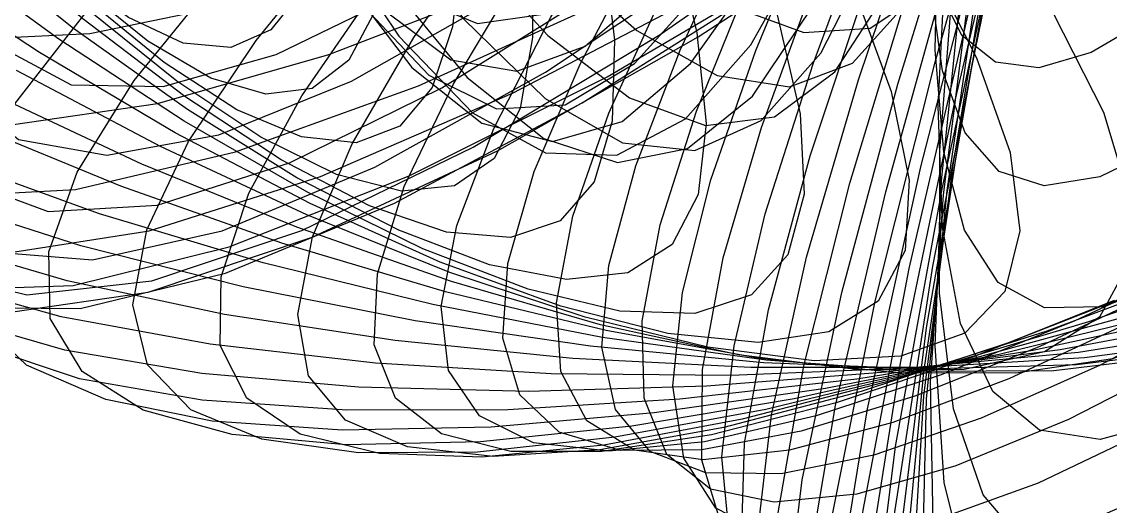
# Model space of a CAD drawing. Header units: metres. Extents: x 6 to 209, y 2 to 206.
# Drawn here: x 74.7 to 125.5, y 36.5 to 59.1 of the extents above; entities that cross this region are included whole.
import ezdxf

# ---------------------------------------------------------------- set-up
doc = ezdxf.new("R2010")
doc.units = ezdxf.units.M

msp = doc.modelspace()

# ---------------------------------------------------------------- linework, layer by layer
for points in [[(156.6743, 25.625), (148.2912, 18.602), (140.3337, 12.8653), (133.044, 8.652), (126.6306, 6.1544), (121.2605, 5.5128), (117.0545, 6.8103), (114.0833, 10.069), (112.3656, 15.2493), (111.8684, 22.2501), (112.5093, 30.9118), (114.1596, 41.0216), (116.6507, 52.3198), (119.7803, 64.5085), (123.3212, 77.261), (127.0301, 90.2326), (130.6572, 103.0721), (133.9563, 115.4328)], [(155.4758, 20.9163), (147.3187, 13.9863), (139.696, 8.592), (132.8288, 4.9656), (126.9006, 3.2858), (122.051, 3.6712), (118.3717, 6.1754), (115.9036, 10.7845), (114.6362, 17.4172), (114.509, 25.9266), (115.4145, 36.1049), (117.2028, 47.6898), (119.688, 60.3729), (122.656, 73.8098), (125.8732, 87.6313), (129.0956, 101.4556), (132.079, 114.9008)], [(153.7977, 29.058), (146.5377, 22.4757), (139.7194, 17.3049), (133.54, 13.7662), (128.1637, 12.0308), (123.7166, 12.214), (120.2827, 14.3706), (117.9013, 18.4924), (116.5666, 24.5075), (116.2283, 32.2828), (116.7945, 41.6274), (118.1356, 52.2988), (120.0899, 64.0106), (122.4702, 76.4419), (125.0717, 89.2477), (127.6799, 102.0703), (130.0799, 114.5512)], [(83.2952, 113.8), (77.4455, 101.9018), (72.2215, 90.5877), (67.9019, 80.1321), (64.7311, 70.7831), (62.9093, 62.7541), (62.5847, 56.2177), (63.8478, 51.3005), (66.727, 48.0792), (71.1874, 46.579), (77.1312, 46.7732), (84.4006, 48.585), (92.7831, 51.8908), (102.0185, 56.5247), (111.8077, 62.2854), (121.8233, 68.943), (131.7209, 76.2477), (141.151, 83.9388), (149.7716, 91.7537), (157.2606, 99.4374), (163.3265, 106.7512)], [(81.9085, 113.2507), (77.0222, 101.0841), (72.7123, 89.5521), (69.2327, 78.9448), (66.8049, 69.5229), (65.6091, 61.5096), (65.7773, 55.0833), (67.3875, 50.3725), (70.4606, 47.452), (74.9586, 46.3411), (80.786, 47.0036), (87.7919, 49.3496), (95.7754, 53.2396), (104.4924, 58.4897), (113.6634, 64.8785), (122.9839, 72.1553), (132.1343, 80.0492), (140.7917, 88.2788), (148.6412, 96.5621), (155.3867, 104.6265)], [(81.3434, 113.5752), (77.5863, 102.3033), (74.3175, 91.6458), (71.7505, 81.8781), (70.0706, 73.2465), (69.428, 65.961), (69.9312, 60.188), (71.6427, 56.0459), (74.5763, 53.6012), (78.6958, 52.8671), (83.9157, 53.8035), (90.1041, 56.3195), (97.0866, 60.2764), (104.6525, 65.4938), (112.5615, 71.756), (120.5527, 78.8198), (128.353, 86.4235), (135.6873, 94.2963), (142.2877, 102.1678), (147.9037, 109.7773)], [(72.1762, 111.861), (75.0345, 103.9437), (78.4549, 95.8392), (82.308, 87.8313), (86.4587, 80.2047), (90.7714, 73.2347), (95.1141, 67.1776), (99.363, 62.2614), (103.4071, 58.6779), (107.1513, 56.5756), (110.5194, 56.0543), (113.4566, 57.1617), (115.9307, 59.891), (117.9328, 64.1817), (119.4765, 69.9209), (120.5972, 76.947), (121.3499, 85.0556), (121.8065, 94.0062), (122.052, 103.5302), (122.1811, 113.3401)], [(73.1963, 113.1971), (74.8404, 104.1362), (76.9798, 94.9649), (79.5367, 86.0078), (82.4294, 77.5849), (85.5753, 69.9996), (88.8934, 63.5286), (92.3074, 58.4118), (95.7474, 54.8435), (99.1527, 52.9657), (102.473, 52.8629), (105.6695, 54.5589), (108.7161, 58.0159), (111.5993, 63.1355), (114.3179, 69.7623), (116.8825, 77.6887), (119.3136, 86.6627), (121.6407, 96.396), (123.8996, 106.5743)], [(78.5652, 108.1261), (79.3989, 99.3213), (80.6481, 90.6566), (82.277, 82.4402), (84.2469, 74.9662), (86.5175, 68.5035), (89.0478, 63.2869), (91.7975, 59.5082), (94.7282, 57.3095), (97.8037, 56.778), (100.9914, 57.943), (104.2625, 60.7747), (107.5924, 65.1849), (110.9609, 71.0302), (114.3518, 78.1169), (117.7532, 86.2078), (121.1565, 95.0303), (124.5558, 104.2861), (127.9473, 113.6615)], [(71.7868, 112.8264), (74.0935, 104.1262), (76.9333, 95.266), (80.2002, 86.5582), (83.7835, 78.3134), (87.5722, 70.8292), (91.458, 64.3796), (95.3397, 59.2057), (99.126, 55.5067), (102.7384, 53.4326), (106.1139, 53.0794), (109.2061, 54.4847), (111.987, 57.6272), (114.4463, 62.4263), (116.5922, 68.7452), (118.4493, 76.3958), (120.0574, 85.1443), (121.4692, 94.7201), (122.7473, 104.8243)], [(76.2807, 112.884), (77.2298, 103.9204), (78.6319, 94.9083), (80.439, 86.1677), (82.5993, 78.0105), (85.0595, 70.7301), (87.7659, 64.5903), (90.6666, 59.8168), (93.7126, 56.588), (96.8594, 55.0297), (100.0678, 55.2098), (103.3049, 57.1359), (106.5448, 60.7553), (109.7682, 65.9561), (112.963, 72.5716), (116.1233, 80.3856), (119.2491, 89.1402), (122.3451, 98.5446), (125.4198, 108.2851)], [(75.1361, 108.622), (76.6764, 99.4732), (78.6603, 90.4065), (81.0228, 81.7443), (83.6961, 73.7972), (86.6128, 66.8527), (89.7069, 61.165), (92.9167, 56.9459), (96.1863, 54.3575), (99.467, 53.5059), (102.7187, 54.4375), (105.9109, 57.1375), (109.0223, 61.5299), (112.0419, 67.48), (114.9676, 74.7994), (117.806, 83.2522), (120.571, 92.5632), (123.2823, 102.4272), (125.9638, 112.5201)], [(153.4368, 43.6337), (146.2971, 37.7815), (139.2701, 32.6383), (132.5862, 28.4038), (126.4556, 25.2533), (121.061, 23.3316), (116.552, 22.7471), (113.0394, 23.5681), (110.5926, 25.8199), (109.2373, 29.4834), (108.9549, 34.4953), (109.6845, 40.75), (111.325, 48.1027), (113.7401, 56.3737), (116.7633, 65.3543), (120.2047, 74.8137), (123.8586, 84.5057), (127.5115, 94.1777), (130.9504, 103.5779), (133.9711, 112.4639)], [(152.7776, 19.7247), (144.5124, 13.235), (136.8321, 8.2412), (129.9609, 4.961), (124.0837, 3.5606), (119.3401, 4.1483), (115.8201, 6.7704), (113.5616, 11.4087), (112.5499, 17.9807), (112.7191, 26.3418), (113.9553, 36.2897), (116.1017, 47.5709), (118.9649, 59.8885), (122.3232, 72.9122), (125.9353, 86.2889), (129.5499, 99.6542), (132.9159, 112.6446)], [(80.5652, 111.9426), (80.8629, 103.4777), (81.5719, 95.0277), (82.6719, 86.8929), (84.1388, 79.3631), (85.9458, 72.708), (88.0639, 67.167), (90.4626, 62.9412), (93.1109, 60.186), (95.9776, 59.0054), (99.0322, 59.4482), (102.2456, 61.5066), (105.5899, 65.1158), (109.0392, 70.1566), (112.5696, 76.4594), (116.1591, 83.81), (119.7877, 91.9571), (123.4371, 100.6213), (127.0904, 109.5047)], [(154.1801, 48.7767), (148.2046, 42.2648), (142.3814, 36.6945), (136.8891, 32.2865), (131.8863, 29.2278), (127.5054, 27.6645), (123.8491, 27.6962), (120.9863, 29.3722), (118.9509, 32.689), (117.7405, 37.5901), (117.3174, 43.967), (117.6104, 51.6629), (118.5181, 60.4772), (119.9131, 70.172), (121.6475, 80.4798), (123.5591, 91.1125), (125.4774, 101.7704), (127.2312, 112.1527)], [(151.6573, 37.5611), (144.2333, 31.675), (137.077, 26.6913), (130.4163, 22.8104), (124.4527, 20.2016), (119.3551, 18.9969), (115.2537, 19.2864), (112.2366, 21.1141), (110.3467, 24.4766), (109.5808, 29.3222), (109.8908, 35.5526), (111.1857, 43.0254), (113.3358, 51.5591), (116.1782, 60.9381), (119.5231, 70.9204), (123.1614, 81.2449), (126.873, 91.6398), (130.4356, 101.8317), (133.6329, 111.5545)], [(82.6401, 111.0085), (76.5547, 100.1478), (71.1939, 89.884), (66.8294, 80.4566), (63.6957, 72.0797), (61.9803, 64.9354), (61.8172, 59.1683), (63.2807, 54.8813), (66.3827, 52.1328), (71.0712, 50.9352), (77.232, 51.2555), (84.6919, 53.0167), (93.2249, 56.1013), (102.5592, 60.3557), (112.3869, 65.5962), (122.3746, 71.6156), (132.1752, 78.1907), (141.44, 85.0905), (149.8307, 92.0842), (157.0322, 98.9492), (162.7633, 105.4791)], [(80.8216, 109.4084), (75.429, 97.444), (70.7457, 86.1857), (67.0342, 75.9087), (64.5198, 66.8573), (63.3815, 59.2375), (63.7448, 53.2106), (65.6766, 48.8886), (69.1821, 46.3305), (74.2043, 45.5418), (80.6247, 46.4745), (88.2678, 49.0296), (96.9064, 53.061), (106.2694, 58.3814), (116.0511, 64.7691), (125.9216, 71.9761), (135.539, 79.7374), (144.5606, 87.78), (152.6555, 95.8328), (159.5163, 103.636), (164.8705, 110.9504)], [(73.188, 108.6633), (75.4413, 99.617), (78.1641, 90.5934), (81.2618, 81.9128), (84.6369, 73.8867), (88.1932, 66.8064), (91.8384, 60.9329), (95.4874, 56.4874), (99.0647, 53.6433), (102.5072, 52.5205), (105.7651, 53.1802), (108.8039, 55.6232), (111.6043, 59.7897), (114.1626, 65.5605), (116.4897, 72.7622), (118.6102, 81.1719), (120.5604, 90.5257), (122.3859, 100.5275), (124.1395, 110.8588)], [(158.13, 25.4911), (150.0749, 18.1442), (142.4484, 12.2219), (135.4763, 7.971), (129.3506, 5.5886), (124.2222, 5.2142), (120.1973, 6.9242), (117.3332, 10.7292), (115.6378, 16.5723), (115.0693, 24.3308), (115.5395, 33.8198), (116.9169, 44.7977), (119.0331, 56.974), (121.6894, 70.0189), (124.6648, 83.5738), (127.7255, 97.2633), (130.6337, 110.7074)], [(80.1259, 110.1344), (76.8594, 99.4949), (74.1171, 89.5423), (72.0899, 80.5339), (70.9402, 72.6962), (70.7948, 66.218), (71.7404, 61.2443), (73.8195, 57.8718), (77.0283, 56.1467), (81.3164, 56.0632), (86.5881, 57.5644), (92.7053, 60.5454), (99.492, 64.8568), (106.7404, 70.3107), (114.218, 76.6878), (121.6753, 83.7452), (128.8552, 91.2253), (135.5014, 98.8648), (141.368, 106.4041)], [(153.9663, 62.4371), (148.6979, 58.0851), (142.9597, 53.8273), (136.9584, 49.8085), (130.9051, 46.1722), (125.0075, 43.0555), (119.463, 40.5842), (114.4517, 38.8684), (110.1299, 37.9981), (106.625, 38.0399), (104.0313, 39.0344), (102.4066, 40.9945), (101.7708, 43.9044), (102.1053, 47.7198), (103.3542, 52.3688), (105.4263, 57.7544), (108.1992, 63.7569), (111.5238, 70.2375), (115.23, 77.043), (119.1333, 84.0104), (123.0418, 90.9716), (126.7633, 97.7593), (130.1129, 104.2118), (132.9196, 110.178)], [(157.2093, 37.8031), (149.4237, 31.1561), (141.8205, 25.3912), (134.6446, 20.7345), (128.1162, 17.3814), (122.4239, 15.4896), (117.7183, 15.1727), (114.1069, 16.4964), (111.6512, 19.4752), (110.3649, 24.0721), (110.2143, 30.1985), (111.1203, 37.7177), (112.9618, 46.4484), (115.5809, 56.1707), (118.7896, 66.6329), (122.3769, 77.5603), (126.1174, 88.6633), (129.7803, 99.6472), (133.1381, 110.2218)], [(86.2591, 110.0145), (88.9879, 103.3906), (91.9745, 96.473), (95.054, 89.4367), (98.0581, 82.4609), (100.8221, 75.7233), (103.1907, 69.3943), (105.0244, 63.6318), (106.2048, 58.5758), (106.639, 54.3443), (106.2636, 51.0295), (105.047, 48.6948), (102.9911, 47.3736), (100.1312, 47.0677), (96.5356, 47.7483), (92.3026, 49.3569), (87.558, 51.8077), (82.45, 54.9911), (77.1448, 58.7773), (71.8205, 63.0217)], [(88.0165, 109.6561), (88.7621, 103.3918), (89.6233, 96.8829), (90.5035, 90.3159), (91.3061, 83.8794), (91.938, 77.7576), (92.3134, 72.1246), (92.3575, 67.1382), (92.0097, 62.9349), (91.2261, 59.6254), (89.9817, 57.291), (88.2713, 55.9808), (86.1106, 55.7107), (83.5355, 56.4627), (80.6013, 58.1859), (77.3811, 60.7984), (73.9634, 64.1907)], [(154.6307, 35.4095), (147.7194, 28.7133), (141.146, 23.2763), (135.1047, 19.3238), (129.761, 17.0366), (125.2464, 16.5445), (121.6538, 17.9205), (119.0353, 21.1783), (117.4004, 26.271), (116.7167, 33.092), (116.9116, 41.4783), (117.8756, 51.2151), (119.4671, 62.0432), (121.5186, 73.6669), (123.843, 85.7638), (126.2418, 97.9956), (128.5128, 110.0191)], [(79.8665, 106.4826), (74.1695, 95.3027), (69.2937, 84.8516), (65.4989, 75.3753), (63.004, 67.0903), (61.9785, 60.1761), (62.5351, 54.7704), (64.7258, 50.9647), (68.5388, 48.802), (73.8988, 48.2762), (80.6686, 49.3328), (88.6541, 51.8715), (97.61, 55.75), (107.2489, 60.7901), (117.2507, 66.7834), (127.2739, 73.5), (136.9674, 80.6958), (145.9833, 88.1218), (153.9889, 95.5326), (160.6784, 102.6953), (165.7847, 109.3971)], [(82.3946, 109.4918), (76.3359, 100.1028), (71.0665, 91.2748), (66.84, 83.2036), (63.8711, 76.0626), (62.3274, 69.9977), (62.323, 65.1226), (63.9141, 61.5162), (67.0958, 59.2201), (71.8023, 58.2381), (77.9086, 58.5363), (85.2344, 60.0451), (93.5502, 62.6623), (102.5851, 66.2566), (112.036, 70.6729), (121.5785, 75.7379), (130.8776, 81.2665), (139.6005, 87.0683), (147.4272, 92.9542), (154.063, 98.7432), (159.2485, 104.2685), (162.7691, 109.3834)], [(80.0915, 109.2384), (75.7332, 97.4398), (72.0083, 86.375), (69.1489, 76.3233), (67.3531, 67.5314), (66.7769, 60.2061), (67.5282, 54.5073), (69.6621, 50.5436), (73.1783, 48.3691), (78.0202, 47.9826), (84.0771, 49.3277), (91.1869, 52.296), (99.1419, 56.7312), (107.6954, 62.4351), (116.5707, 69.1751), (125.4701, 76.6924), (134.0861, 84.7118), (142.1113, 92.9512), (149.25, 101.1316), (155.2285, 108.9868)], [(72.9883, 108.2695), (75.8778, 99.7881), (79.2579, 91.2792), (83.0071, 83.044), (87.0008, 75.3776), (91.1163, 68.559), (95.2361, 62.8409), (99.2525, 58.4409), (103.071, 55.5336), (106.6128, 54.2443), (109.8177, 54.6443), (112.6453, 56.7485), (115.076, 60.5147), (117.111, 65.8444), (118.7715, 72.5865), (120.0969, 80.5425), (121.1432, 89.4726), (121.9795, 99.1046), (122.6848, 109.1427)], [(156.9833, 21.874), (148.528, 14.7049), (140.5638, 8.9776), (133.3278, 4.933), (127.02, 2.7619), (121.7973, 2.5979), (117.7681, 4.5117), (114.9894, 8.5085), (113.4653, 14.5273), (113.1479, 22.4417), (113.9398, 32.0645), (115.6987, 43.1527), (118.2431, 55.4161), (121.3601, 68.526), (124.8141, 82.1262), (128.3559, 95.8448), (131.7329, 109.3063)], [(151.9575, 91.5094), (149.6842, 87.0127), (146.9638, 82.3311), (143.9016, 77.6228), (140.6095, 73.0516), (137.2024, 68.781), (133.7937, 64.9685), (130.4918, 61.7601), (127.3958, 59.2845), (124.5926, 57.6489), (122.1536, 56.935), (120.1325, 57.1954), (118.5637, 58.4516), (117.461, 60.693), (116.8179, 63.8772), (116.6077, 67.9302), (116.7854, 72.7496), (117.2888, 78.2071), (118.0422, 84.153), (118.9588, 90.4209), (119.9444, 96.8333), (120.9017, 103.2072), (121.7338, 109.3605)], [(152.8411, 59.9584), (147.2462, 55.3995), (141.3083, 51.0265), (135.2378, 46.993), (129.2445, 43.4477), (123.5301, 40.5294), (118.281, 38.3614), (113.6622, 37.0473), (109.8111, 36.6671), (106.8335, 37.2741), (104.7997, 38.8927), (103.7426, 41.517), (103.6566, 45.1109), (104.4984, 49.6085), (106.1889, 54.9166), (108.6167, 60.9165), (111.6418, 67.4686), (115.1017, 74.416), (118.8176, 81.5899), (122.6008, 88.8143), (126.2603, 95.9124), (129.6097, 102.7114), (132.4748, 109.0483)], [(153.2074, 73.2972), (149.0757, 67.5056), (144.7549, 62.028), (140.3912, 57.0647), (136.1253, 52.8031), (132.0882, 49.4119), (128.396, 47.0342), (125.1464, 45.7823), (122.4152, 45.7337), (120.2543, 46.9278), (118.6895, 49.3639), (117.7204, 53.0011), (117.321, 57.7593), (117.4405, 63.5211), (118.0061, 70.1357), (118.9259, 77.4239), (120.0928, 85.1835), (121.389, 93.1962), (122.6907, 101.2348), (123.8731, 109.0705)], [(80.0046, 108.2671), (85.4941, 102.6512), (91.5548, 96.7641), (97.941, 90.7136), (104.3951, 84.6128), (110.6574, 78.5768), (116.4754, 72.72), (121.6128, 67.1523), (125.8585, 61.9766), (129.034, 57.2856), (131.0001, 53.1592), (131.6621, 49.6627), (130.973, 46.8448), (128.9358, 44.7367), (125.6032, 43.3513), (121.076, 42.6833), (115.4994, 42.7097), (109.0586, 43.3912), (101.9714, 44.6736), (94.4815, 46.49), (86.8491, 48.7632), (79.3423, 51.409), (72.2272, 54.3384)], [(87.4502, 108.4129), (89.6879, 101.7315), (92.1048, 94.809), (94.5534, 87.8275), (96.8853, 80.9715), (98.957, 74.4214), (100.6358, 68.3483), (101.8046, 62.9079), (102.3669, 58.2362), (102.2502, 54.4442), (101.4094, 51.6152), (99.8286, 49.8021), (97.5218, 49.0256), (94.533, 49.2742), (90.9348, 50.5048), (86.8259, 52.6444), (82.328, 55.5928), (77.5817, 59.2269), (72.7412, 63.4043)], [(154.7452, 31.2383), (146.7461, 24.6841), (139.0945, 19.2267), (132.0289, 15.0882), (125.7572, 12.4528), (120.45, 11.4597), (116.2352, 12.198), (113.1936, 14.7033), (111.3573, 18.9555), (110.7087, 24.8796), (111.1822, 32.3469), (112.6676, 41.1799), (115.0144, 51.1572), (118.0381, 62.0206), (121.5281, 73.4838), (125.2557, 85.2415), (128.9832, 96.9794), (132.4735, 108.3842)], [(79.3208, 104.9361), (73.5621, 95.0327), (68.7013, 85.826), (64.9843, 77.523), (62.614, 70.3037), (61.7429, 64.3153), (62.4662, 59.6684), (64.8187, 56.4332), (68.7722, 54.6385), (74.2365, 54.2707), (81.0619, 55.2755), (89.0441, 57.5597), (97.9311, 60.9956), (107.4315, 65.4254), (117.225, 70.6672), (126.9734, 76.5219), (136.3324, 82.7801), (144.9639, 89.2294), (152.5479, 95.6622), (158.794, 101.8829), (163.4518, 107.7143)], [(78.721, 105.1173), (73.8483, 93.2786), (69.7535, 82.2611), (66.6801, 72.3351), (64.8316, 63.7367), (64.3638, 56.6599), (65.3787, 51.251), (67.9196, 47.6044), (71.9696, 45.7599), (77.4509, 45.702), (84.2274, 47.3615), (92.1091, 50.618), (100.8581, 55.3052), (110.1969, 61.2171), (119.818, 68.1152), (129.3945, 75.7379), (138.5914, 83.8094), (147.0779, 92.0496), (154.5387, 100.1841), (160.6856, 107.9537)], [(77.55, 108.0498), (83.3273, 102.8976), (89.7893, 97.4883), (96.6842, 91.9092), (103.7444, 86.2525), (110.6963, 80.6136), (117.2707, 75.088), (123.2117, 69.7692), (128.2869, 64.7463), (132.295, 60.1015), (135.0735, 55.9079), (136.5045, 52.228), (136.5192, 49.1118), (135.1003, 46.5959), (132.2825, 44.7026), (128.152, 43.4397), (122.843, 42.8008), (116.5331, 42.7654), (109.4375, 43.3005), (101.8008, 44.3618), (93.8889, 45.8953), (85.9793, 47.8393), (78.3515, 50.1272), (71.277, 52.6889)], [(82.3662, 108.02), (87.4719, 101.9888), (93.0368, 95.689), (98.8252, 89.2477), (104.5935, 82.7968), (110.0991, 76.4693), (115.1093, 70.3954), (119.41, 64.6984), (122.8133, 59.4916), (125.1646, 54.8746), (126.3486, 50.9307), (126.2932, 47.7244), (124.9724, 45.2999), (122.4075, 43.68), (118.6666, 42.8657), (113.862, 42.8366), (108.1466, 43.5521), (101.7088, 44.9529), (94.7654, 46.9636), (87.5544, 49.4954), (80.3265, 52.4494), (73.3361, 55.7201)], [(88.1819, 108.0712), (88.5713, 101.8603), (89.0315, 95.4662), (89.4798, 89.0764), (89.8344, 82.8786), (90.0179, 77.0541), (89.9602, 71.7717), (89.602, 67.1824), (88.8972, 63.414), (87.8149, 60.5669), (86.3411, 58.711), (84.4795, 57.8835), (82.252, 58.0877), (79.6976, 59.293), (76.8723, 61.4365), (73.8465, 64.4251)], [(74.4389, 107.5594), (77.8148, 100.0302), (81.6946, 92.4418), (85.9363, 85.0609), (90.3941, 78.1516), (94.9237, 71.9656), (99.387, 66.7335), (103.6571, 62.6565), (107.6226, 59.8991), (111.1907, 58.5834), (114.2905, 58.7843), (116.8749, 60.5272), (118.9219, 63.7862), (120.4342, 68.4854), (121.4394, 74.5011), (121.9875, 81.6659), (122.1487, 89.7743), (122.0101, 98.5895), (121.6719, 107.8518)], [(151.7667, 56.8517), (145.8479, 52.0907), (139.7136, 47.6234), (133.5773, 43.6117), (127.6469, 40.2083), (122.117, 37.5516), (117.1627, 35.7606), (112.9329, 34.93), (109.5459, 35.1273), (107.0853, 36.3897), (105.5972, 38.7222), (105.0893, 42.0979), (105.5308, 46.4575), (106.8539, 51.7115), (108.9569, 57.7427), (111.7082, 64.4099), (114.9513, 71.5518), (118.5113, 78.993), (122.2011, 86.5483), (125.8289, 94.0299), (129.2057, 101.2522), (132.1519, 108.0384)], [(152.9824, 55.3652), (147.5482, 49.1204), (142.1891, 43.6635), (137.0724, 39.2072), (132.349, 35.9353), (128.148, 33.9961), (124.5725, 33.4971), (121.6961, 34.5002), (119.561, 37.0195), (118.1765, 41.02), (117.5196, 46.4185), (117.5361, 53.0858), (118.1432, 60.8507), (119.233, 69.5054), (120.6775, 78.8121), (122.333, 88.5111), (124.0468, 98.329), (125.6631, 107.988)], [(84.5229, 107.3406), (89.1655, 100.9608), (94.1605, 94.3308), (99.286, 87.5952), (104.3152, 80.9023), (109.0255, 74.3998), (113.2061, 68.2304), (116.6668, 62.5272), (119.2438, 57.4102), (120.8071, 52.9823), (121.2645, 49.3263), (120.5654, 46.5029), (118.7032, 44.5487), (115.715, 43.4758), (111.6813, 43.2713), (106.7228, 43.8985), (100.9961, 45.2984), (94.6891, 47.3922), (88.0134, 50.0841), (81.1977, 53.2647), (74.4794, 56.8154)], [(151.9083, 61.7875), (146.6052, 57.7975), (140.7689, 53.8872), (134.6104, 50.1863), (128.3479, 46.8245), (122.1989, 43.9272), (116.3724, 41.6106), (111.0621, 39.9777), (106.4388, 39.1148), (102.6453, 39.0873), (99.791, 39.9384), (97.9484, 41.6859), (97.1508, 44.3221), (97.3914, 47.8134), (98.6235, 52.1008), (100.763, 57.1016), (103.6913, 62.7116), (107.2599, 68.8085), (111.2963, 75.2553), (115.6101, 81.9043), (120.0005, 88.6022), (124.2638, 95.1943), (128.2006, 101.5293), (131.624, 107.4643)], [(88.246, 106.7218), (90.0012, 100.0503), (91.8699, 93.1962), (93.7222, 86.3461), (95.4291, 79.6864), (96.8678, 73.3977), (97.9268, 67.6486), (98.5098, 62.5903), (98.54, 58.3517), (97.9634, 55.0353), (96.7506, 52.7138), (94.8986, 51.4281), (92.431, 51.1861), (89.3978, 51.9628), (85.8736, 53.7012), (81.9553, 56.3149), (77.7586, 59.6911), (73.4145, 63.695)], [(74.4071, 55.2653), (77.7842, 59.5912), (82.3659, 64.3201), (87.9711, 69.3801), (94.3817, 74.6918), (101.3507, 80.1703), (108.6105, 85.7272), (115.8833, 91.2725), (122.8906, 96.7175), (129.3633, 101.9766), (135.0519, 106.9693)], [(156.6023, 58.2607), (150.6679, 53.0727), (144.4297, 48.1277), (138.1067, 43.6021), (131.9148, 39.6648), (126.0587, 36.4709), (120.7251, 34.1566), (116.0761, 32.8335), (112.2441, 32.5849), (109.3269, 33.4625), (107.385, 35.4842), (106.4396, 38.6329), (106.4727, 42.8571), (107.4277, 48.0717), (109.2124, 54.161), (111.7025, 60.9819), (114.7467, 68.3685), (118.1726, 76.1374), (121.7934, 84.0932), (125.415, 92.0352), (128.8437, 99.7633), (131.8934, 107.0849)], [(86.3836, 106.2878), (90.504, 99.6397), (94.8789, 92.7743), (99.3022, 85.8509), (103.5668, 79.031), (107.4718, 72.4736), (110.8299, 66.3302), (113.4752, 60.7401), (115.2686, 55.8258), (116.1036, 51.69), (115.9102, 48.4118), (114.6578, 46.045), (112.3563, 44.6163), (109.0564, 44.1249), (104.8475, 44.5432), (99.8551, 45.8176), (94.2364, 47.871), (88.1747, 50.6059), (81.8733, 53.9076), (75.5481, 57.6487), (69.4202, 61.6937)], [(155.8199, 54.0726), (149.4508, 48.6052), (142.9081, 43.5154), (136.4169, 38.9897), (130.1938, 35.2023), (124.4388, 32.3082), (119.3288, 30.4385), (115.0116, 29.6944), (111.6007, 30.1442), (109.1721, 31.8203), (107.7619, 34.7176), (107.3653, 38.7933), (107.9374, 43.968), (109.3956, 50.1279), (111.6228, 57.1284), (114.4723, 64.7985), (117.7735, 72.9463), (121.3388, 81.3649), (124.9708, 89.8395), (128.4696, 98.1537), (131.6412, 106.0968)], [(152.2625, 23.2307), (144.7595, 16.908), (137.805, 12.1361), (131.5954, 9.1263), (126.2902, 8.0358), (122.007, 8.9621), (118.8176, 11.9386), (116.7467, 16.9333), (115.7711, 23.849), (115.8216, 32.5259), (116.7867, 42.7465), (118.5166, 54.2428), (120.8304, 66.7045), (123.5229, 79.7893), (126.3735, 93.1343), (129.1545, 106.3677)], [(78.6546, 105.5627), (74.8417, 94.2778), (71.7038, 83.8124), (69.4499, 74.4309), (68.2539, 66.3627), (68.2478, 59.7954), (69.5162, 54.8684), (72.0924, 51.6696), (75.957, 50.2322), (81.0376, 50.535), (87.2113, 52.5031), (94.3083, 56.0117), (102.1176, 60.8909), (110.3941, 66.9318), (118.8673, 73.8946), (127.2507, 81.517), (135.2513, 89.524), (142.5808, 97.6374), (148.9652, 105.5854)], [(155.1821, 64.3435), (150.2497, 60.1968), (144.719, 56.0674), (138.7923, 52.0907), (132.6812, 48.4038), (126.599, 45.1408), (120.7536, 42.4284), (115.3395, 40.3805), (110.5319, 39.095), (106.4799, 38.6494), (103.3017, 39.098), (101.0806, 40.47), (99.8625, 42.7674), (99.6541, 45.9654), (100.4232, 50.012), (102.1005, 54.8298), (104.5816, 60.318), (107.732, 66.3557), (111.3917, 72.8049), (115.3814, 79.5155), (119.5093, 86.3292), (123.5782, 93.085), (127.3933, 99.624), (130.7692, 105.7942)], [(151.7444, 24.7242), (143.6825, 18.4677), (136.1322, 13.5253), (129.3199, 10.1079), (123.4356, 8.3813), (118.6272, 8.4597), (114.9958, 10.4018), (112.5922, 14.2074), (111.4168, 19.8176), (111.4194, 27.1159), (112.5026, 35.9319), (114.5255, 46.0462), (117.3103, 57.198), (120.649, 69.0928), (124.3122, 81.4127), (128.0578, 93.8263), (131.6411, 105.9996)], [(153.3956, 83.3703), (150.1643, 78.0898), (146.5902, 72.8427), (142.8018, 67.813), (138.9291, 63.1827), (135.0992, 59.1246), (131.4317, 55.7964), (128.0345, 53.3348), (125.0003, 51.8506), (122.4034, 51.4245), (120.2972, 52.1038), (118.7127, 53.9004), (117.6578, 56.7902), (117.117, 60.7132), (117.0528, 65.5753), (117.407, 71.2512), (118.1038, 77.5884), (119.0524, 84.4119), (120.1512, 91.5303), (121.2918, 98.7417), (122.3633, 105.8405)], [(154.7496, 42.0569), (148.2738, 35.3883), (142.0386, 29.8201), (136.2317, 25.5776), (131.0167, 22.847), (126.527, 21.7681), (122.8619, 22.429), (120.0833, 24.863), (118.2141, 29.046), (117.2378, 34.8973), (117.1001, 42.2816), (117.7113, 51.0133), (118.9502, 60.862), (120.6692, 71.5601), (122.7006, 82.8116), (124.8635, 94.3016), (126.9708, 105.7069)], [(152.2313, 17.2835), (144.1052, 10.9012), (136.6145, 6.1417), (129.9718, 3.2183), (124.3487, 2.2882), (119.8703, 3.4467), (116.6117, 6.7233), (114.5959, 12.08), (113.7937, 19.412), (114.1257, 28.5505), (115.4661, 39.2682), (117.6481, 51.2863), (120.471, 64.2835), (123.7082, 77.9066), (127.1163, 91.7818), (130.4455, 105.5275)], [(87.8839, 104.9407), (91.445, 98.1128), (95.1735, 91.1125), (98.8817, 84.1104), (102.3831, 77.2782), (105.4998, 70.7823), (108.0685, 64.7792), (109.9474, 59.4102), (111.0213, 54.7974), (111.2061, 51.0395), (110.4523, 48.2092), (108.7465, 46.3507), (106.1132, 45.479), (102.6129, 45.5796), (98.3413, 46.6093), (93.4253, 48.4979), (88.0192, 51.1513), (82.2989, 54.4548), (76.4563, 58.2773), (70.6919, 62.4762)], [(88.6699, 105.026), (89.9637, 98.418), (91.3179, 91.6892), (92.6197, 85.0279), (93.7587, 78.6204), (94.6315, 72.6449), (95.1459, 67.2654), (95.2245, 62.6265), (94.8083, 58.8483), (93.8588, 56.0233), (92.3599, 54.2126), (90.3192, 53.4446), (87.7675, 53.7143), (84.7584, 54.9832), (81.3665, 57.1817), (77.6849, 60.2111), (73.8224, 63.9477)], [(154.799, 49.1783), (148.0201, 43.4782), (141.2065, 38.3112), (134.5872, 33.8721), (128.3771, 30.3373), (122.7693, 27.8591), (117.9284, 26.5591), (113.9853, 26.5248), (111.0328, 27.8051), (109.1229, 30.409), (108.2652, 34.3043), (108.4277, 39.4187), (109.5377, 45.6417), (111.4859, 52.8277), (114.1303, 60.8011), (117.302, 69.3612), (120.8123, 78.2891), (124.4595, 87.3546), (128.0371, 96.3235), (131.3417, 104.9653)], [(151.2451, 61.6515), (146.3697, 55.7602), (141.5042, 50.5133), (136.8031, 46.1119), (132.408, 42.7337), (128.4422, 40.5258), (125.0071, 39.5996), (122.1785, 40.0264), (120.0044, 41.8347), (118.5036, 45.0082), (117.6656, 49.4863), (117.4511, 55.1655), (117.7944, 61.9026), (118.6061, 69.5192), (119.7766, 77.8073), (121.1812, 86.5362), (122.6847, 95.4599), (124.1475, 104.3256)], [(129.8023, 47.3701), (122.5231, 44.6501), (115.2757, 42.3439), (108.3123, 40.5432), (101.8721, 39.3307), (96.1726, 38.7766), (91.4022, 38.9361), (87.7133, 39.8473), (85.2176, 41.5291), (83.9817, 43.9806), (84.025, 47.1803), (85.3195, 51.0866), (87.7907, 55.6386), (91.3204, 60.7574), (95.7514, 66.3485), (100.8932, 72.3045), (106.5288, 78.5077), (112.423, 84.8338), (118.3307, 91.1555), (124.0064, 97.3459), (129.2126, 103.2824)], [(130.2769, 48.1555), (123.8335, 45.1296), (117.5941, 42.607), (111.7702, 40.6935), (106.5547, 39.4812), (102.115, 39.0447), (98.5876, 39.4382), (96.0727, 40.6933), (94.6317, 42.8176), (94.2846, 45.7937), (95.0097, 49.5799), (96.7449, 54.1106), (99.3896, 59.2984), (102.8093, 65.0362), (106.8403, 71.2009), (111.2956, 77.6565), (115.9725, 84.2585), (120.6596, 90.8585), (125.1452, 97.308), (129.2248, 103.4637)], [(127.6784, 46.8253), (120.6866, 44.0958), (113.8691, 41.839), (107.4604, 40.1501), (101.677, 39.1124), (96.7099, 38.7942), (92.718, 39.2464), (89.8227, 40.4996), (88.1035, 42.5636), (87.5954, 45.426), (88.2879, 49.0523), (90.1258, 53.3866), (93.0108, 58.3529), (96.8059, 63.8575), (101.34, 69.7911), (106.4147, 76.0321), (111.8112, 82.4506), (117.2987, 88.9114), (122.6428, 95.2787), (127.6142, 101.4198)], [(126.4115, 45.3773), (118.5871, 43.2309), (110.7498, 41.4888), (103.1745, 40.2202), (96.1244, 39.4874), (89.8418, 39.3424), (84.5397, 39.8256), (80.3943, 40.9638), (77.5387, 42.7688), (76.0584, 45.237), (75.9882, 48.3485), (77.3115, 52.0679), (79.9604, 56.3444), (83.819, 61.1133), (88.727, 66.2973), (94.4859, 71.8089), (100.8663, 77.5523), (107.6161, 83.4259), (114.4694, 89.3257), (121.1568, 95.1471), (127.4144, 100.7885)], [(131.9371, 47.7169), (124.4681, 45.0834), (116.8751, 42.8149), (109.4249, 40.9961), (102.3763, 39.7049), (95.9715, 39.0097), (90.4269, 38.9663), (85.9261, 39.6158), (82.6133, 40.9833), (80.5879, 43.0761), (79.9019, 45.8834), (80.5573, 49.3757), (82.507, 53.5058), (85.656, 58.2096), (89.8654, 63.4078), (94.9571, 69.0078), (100.721, 74.9063), (106.9218, 80.9924), (113.3085, 87.1502), (119.6228, 93.2625), (125.609, 99.2138)], [(125.6678, 46.0839), (119.032, 43.4217), (112.6983, 41.298), (106.8811, 39.808), (101.7726, 39.0323), (97.5366, 39.0336), (94.3024, 39.8547), (92.1607, 41.516), (91.1604, 44.015), (91.3069, 47.3254), (92.5626, 51.3978), (94.848, 56.161), (98.0452, 61.5236), (102.0018, 67.3767), (106.5373, 73.5971), (111.4493, 80.0511), (116.5213, 86.5982), (121.5306, 93.0954), (126.2566, 99.4016)], [(152.7492, 55.7998), (148.1654, 52.9753), (142.4028, 50.2779), (135.6716, 47.7672), (128.2144, 45.5056), (120.2979, 43.5556), (112.2029, 41.9786), (104.2151, 40.8321), (96.6143, 40.1679), (89.6648, 40.0302), (83.6064, 40.4539), (78.6452, 41.4631), (74.9471, 43.0699), (72.6316, 45.2737)], [(152.434, 54.9099), (148.511, 52.2379), (143.2848, 49.7393), (136.9454, 47.4601), (129.7208, 45.4479), (121.8691, 43.7497), (113.6695, 42.4115), (105.412, 41.4759), (97.3876, 40.9811), (89.8774, 40.9592), (83.1437, 41.4352), (77.4194, 42.4261), (72.9011, 43.9394)], [(151.1658, 53.933), (147.993, 51.3573), (143.4198, 49.0211), (137.6107, 46.9585), (130.7733, 45.2027), (123.1509, 43.7855), (115.0142, 42.7363), (106.6511, 42.0808), (98.3568, 41.8411), (90.4238, 42.0338), (83.1306, 42.6703), (76.7329, 43.7557), (71.454, 45.2886)], [(129.9587, 43.8033), (123.9129, 43.0826), (116.948, 42.8818), (109.3057, 43.1786), (101.2528, 43.9425), (93.0718, 45.1356), (85.0514, 46.7146), (77.4757, 48.6318), (70.6145, 50.837)], [(130.9804, 44.2987), (124.282, 43.4028), (116.7765, 42.9567), (108.7272, 42.9524), (100.4172, 43.3758), (92.1395, 44.2075), (84.1866, 45.4232), (76.8401, 46.9947), (70.361, 48.8906)], [(131.2299, 44.7983), (123.9973, 43.6597), (116.0947, 42.9192), (107.801, 42.5855), (99.4092, 42.6623), (91.2153, 43.149), (83.5085, 44.04), (76.5609, 45.325), (70.6175, 46.9894)]]:
    msp.add_lwpolyline(points)

doc.saveas('drawing.dxf')
